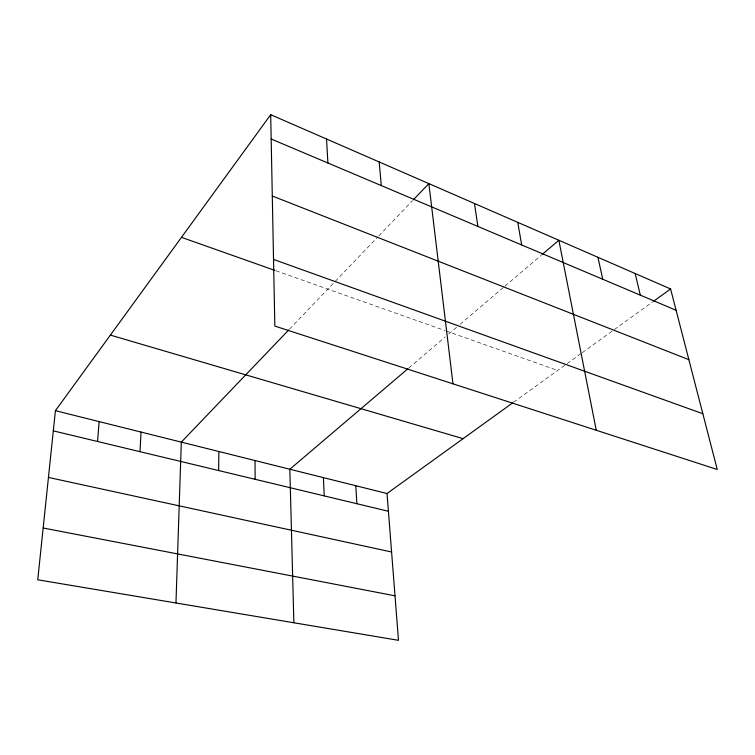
<?xml version="1.0" encoding="UTF-8"?>
<svg xmlns="http://www.w3.org/2000/svg" width="755" height="755" viewBox="0 0 755 755"><rect width="100%" height="100%" fill="white"/><g stroke="black" fill="none" stroke-linecap="round" stroke-linejoin="round"><path stroke-width="0.57" stroke-dasharray="3.77 2.83" d="M289.524 329.114L377.953 236.768M378.755 235.938L412.626 200.556M408.861 367.93L445.139 337.051M448.687 334.031L456.624 327.274M460.135 324.282L504.085 286.881M504.963 286.126L541.146 255.332M513.513 402.283L566.174 364.297M567.118 363.617L581.303 353.378M582.256 352.698L652.754 301.84M275.981 270.781L445.054 330.596M446.13 330.983L557.662 370.441"/><path stroke-width="1.13" d="M218.629 470.544L218.865 451.509M175.962 602.981L181.313 442.128L288.721 329.954M139.968 451.66L141.062 432.068M97.555 441.486L99.132 421.592M270.696 114.684L274.839 326.084L717.25 469.487L670.6 288.967L270.696 114.684L55.417 410.673L37.75 579.793L398.48 640.316L387.032 493.525L512.56 402.972M413.438 199.716L428.859 183.616L452.972 383.823M407.993 368.676L289.835 469.242L293.865 622.762M542.024 254.577L558.851 240.26L596.252 430.265M653.688 301.16L670.6 288.967M43.158 528L395.016 595.818M48.443 477.434L391.59 551.999M53.312 430.869L388.419 511.286M55.417 410.673L387.032 493.525M110.381 335.107L463.089 438.664M181.483 237.344L274.877 270.384M273.536 259.427L702.839 413.721M272.291 196.007L688.881 359.682M271.177 139.005L676.112 310.286M635.134 273.508L640.306 295.139M597.932 257.295L602.735 279.246M517.751 222.357L521.667 244.96M474.48 203.491L477.877 226.434M379.18 161.966L381.294 185.588M355.784 485.72L356.889 503.717M326.547 139.024L327.897 162.995M323.404 477.632L324.216 495.875M255.011 460.541L255.152 479.302"/></g></svg>
